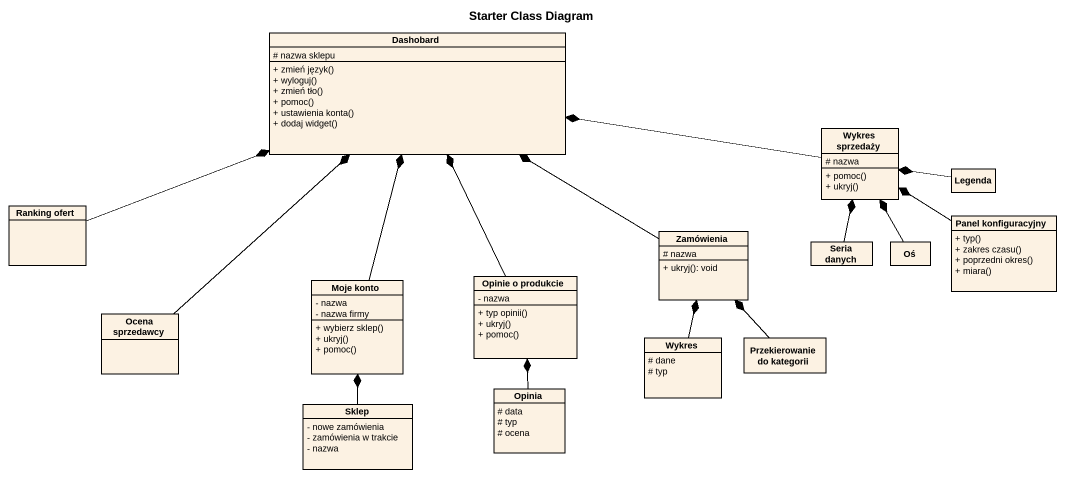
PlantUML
@startuml
title Starter Class Diagram
hide circle
hide empty members
skinparam classAttributeIconSize 0
class Dashobard {
  # nazwa sklepu
  + zmień język()
  + wyloguj()
  + zmień tło()
  + pomoc()
  + ustawienia konta()
  + dodaj widget()
}
class "Wykres sprzedaży" as Wykres_sprzedaży {
  # nazwa
  + pomoc()
  + ukryj()
}
class Legenda
class "Ranking ofert" as Ranking_ofert
class "Panel konfiguracyjny" as Panel_konfiguracyjny {
  + typ()
  + zakres czasu()
  + poprzedni okres()
  + miara()
}
class Zamówienia {
  # nazwa
  + ukryj(): void
}
class "Seria danych" as Seria_danych
class Oś
class "Moje konto" as Moje_konto {
  - nazwa
  - nazwa firmy
  + wybierz sklep()
  + ukryj()
  + pomoc()
}
class "Opinie o produkcie" as Opinie_o_produkcie {
  - nazwa
  + typ opinii()
  + ukryj()
  + pomoc()
}
class "Ocena sprzedawcy" as Ocena_sprzedawcy
class Wykres {
  # dane
  # typ
}
class "Przekierowanie do kategorii" as Przekierowanie_do_kategorii
class Sklep {
  - nowe zamówienia
  - zamówienia w trakcie
  - nazwa
}
class Opinia {
  # data
  # typ
  # ocena
}
Wykres_sprzedaży -left-* Dashobard
Legenda -left-* Wykres_sprzedaży
Ranking_ofert -right-* Dashobard
Panel_konfiguracyjny -up-* Wykres_sprzedaży
Zamówienia -up-* Dashobard
Seria_danych -up-* Wykres_sprzedaży
Oś -up-* Wykres_sprzedaży
Moje_konto -up-* Dashobard
Opinie_o_produkcie -up-* Dashobard
Ocena_sprzedawcy -up-* Dashobard
Wykres -up-* Zamówienia
Przekierowanie_do_kategorii -up-* Zamówienia
Sklep -up-* Moje_konto
Opinia -up-* Opinie_o_produkcie
@enduml
